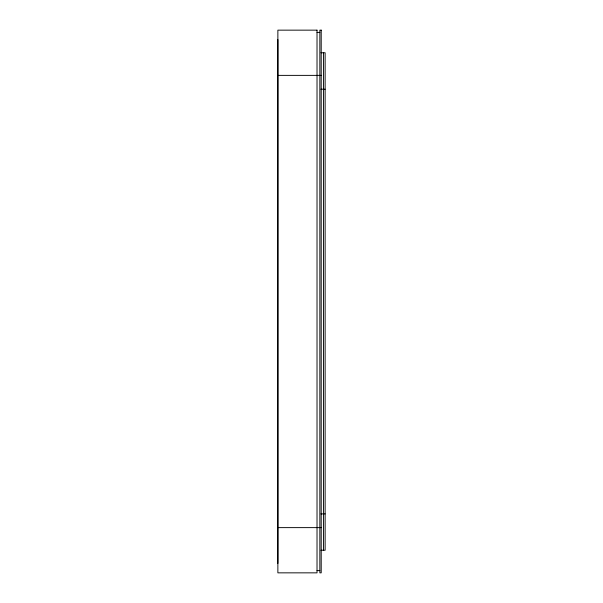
<?xml version="1.0" encoding="UTF-8"?>
<svg xmlns="http://www.w3.org/2000/svg" width="603" height="603" viewBox="0 0 603 603"><rect width="100%" height="100%" fill="white"/><g stroke="black" fill="none" stroke-linecap="round" stroke-linejoin="round"><path stroke-width="0.9" d="M317.02 32.404L319.854 32.404M277.87 39.572L277.87 563.428M320.962 52.763L325.13 52.763L325.13 550.238L320.962 550.238M277.87 75.375L321.211 75.375M320.962 89.206L325.13 89.206M320.962 513.899L325.13 513.899M277.87 527.625L321.211 527.625M317.02 570.596L319.854 570.596M323.494 52.763L323.494 550.238M317.02 30.15L277.87 30.15L277.87 572.85L317.02 572.85L317.02 30.15M321.211 30.15L319.854 30.15L319.854 572.85L321.211 572.85L321.211 30.15"/></g></svg>
